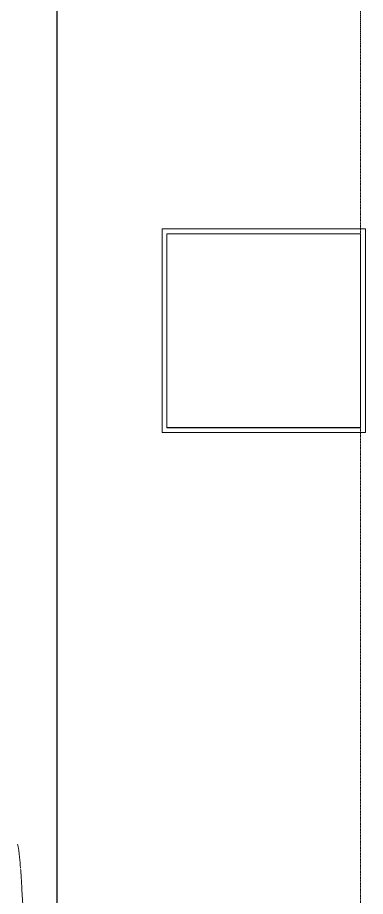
# Model space of a CAD drawing. Extents: x -3709 to 34975, y -230 to 8245.
# Drawn here: x 18339.1 to 18482.8, y 1519.1 to 1881.6 of the extents above; entities that cross this region are included whole.
import ezdxf

# ---------------------------------------------------------------- set-up
doc = ezdxf.new("R2010")
doc.units = 0
doc.linetypes.add('DOT2', pattern=[0.125, 0, -0.125])
doc.layers.get('0').update_dxf_attribs({"color": 9, "lineweight": 9})
for name, color, linetype, lineweight in [('01', 9, 'Continuous', 9), ('04', 9, 'Continuous', 9), ('14', 9, 'Continuous', 9), ('20', 9, 'DOT2', 9), ('E-KABLO', 7, 'Continuous', 30)]:
    doc.layers.add(name, color=color, linetype=linetype, lineweight=lineweight)

# ---------------------------------------------------------------- blocks, each defined once
blk = doc.blocks.new('p-kolon-80x80-vw')
at = {"layer": '01'}
blk.add_lwpolyline([(-40, -40), (-40, 40), (40, 40), (40, -40)], close=True, dxfattribs=at)
blk = doc.blocks.new('p-araba-polo')
for points, degree, knots in [([(0.4758, -0.7941), (0.4779, -0.7946), (0.4931, -0.7978), (0.5106, -0.8003), (0.5297, -0.8023)], 3, [0, 0, 0, 0, 0.124213, 1, 1, 1, 1]), ([(0.578, -0.8067), (0.5852, -0.8073), (0.6136, -0.8094), (0.6943, -0.8142), (0.7938, -0.8181), (0.9022, -0.8216), (0.9869, -0.8238), (1.0486, -0.8241), (1.0808, -0.8236)], 3, [0, 0, 0, 0, 0.049552, 0.182368, 0.511137, 0.607099, 0.78604, 1, 1, 1, 1]), ([(0.5894, -0.8074), (0.5894, -0.8074), (0.5894, -0.8074), (0.5894, -0.8074), (0.5894, -0.8074), (0.5894, -0.8074), (0.5894, -0.8074), (0.5894, -0.8074), (0.5894, -0.8074), (0.5894, -0.8074), (0.5894, -0.8074), (0.5894, -0.8074), (0.5894, -0.8074), (0.5894, -0.8074), (0.5894, -0.8074)], 7, [0, 0, 0, 0, 0, 0, 0, 0, 1, 1, 1, 1, 1, 1, 1, 1, 1, 1, 1, 1, 1, 1, 1])]:
    blk.add_open_spline(points, degree=degree, knots=knots)
blk.add_open_spline([(0.5299, -0.8023), (0.5443, -0.8039), (0.5588, -0.8052), (0.5741, -0.8064)], degree=3)

msp = doc.modelspace()

# ---------------------------------------------------------------- linework, layer by layer
at = {"layer": '14'}
msp.add_lwpolyline([(18398.84, 1794.5), (18482.84, 1794.5), (18482.84, 1710.5), (18398.84, 1710.5)], close=True, dxfattribs=at)
at = {"layer": '20'}
msp.add_lwpolyline([(18480.84, 394.5), (18480.84, 3110.5)], dxfattribs=at)
at = {"layer": 'E-KABLO', "color": 5, "linetype": 'Continuous'}
msp.add_line((18355.51, 1389.27), (18355.51, 2811.87), dxfattribs=at)

# ---------------------------------------------------------------- block references
for p in [(18440.84, 1752.5), (18440.84, 1752.4)]:
    msp.add_blockref('p-kolon-80x80-vw', p)
at = {"layer": '04', "xscale": -100, "yscale": 100, "zscale": 100, "rotation": 90}
msp.add_blockref('p-araba-polo', (18259.73, 1588.27), dxfattribs=at)

doc.saveas('drawing.dxf')
